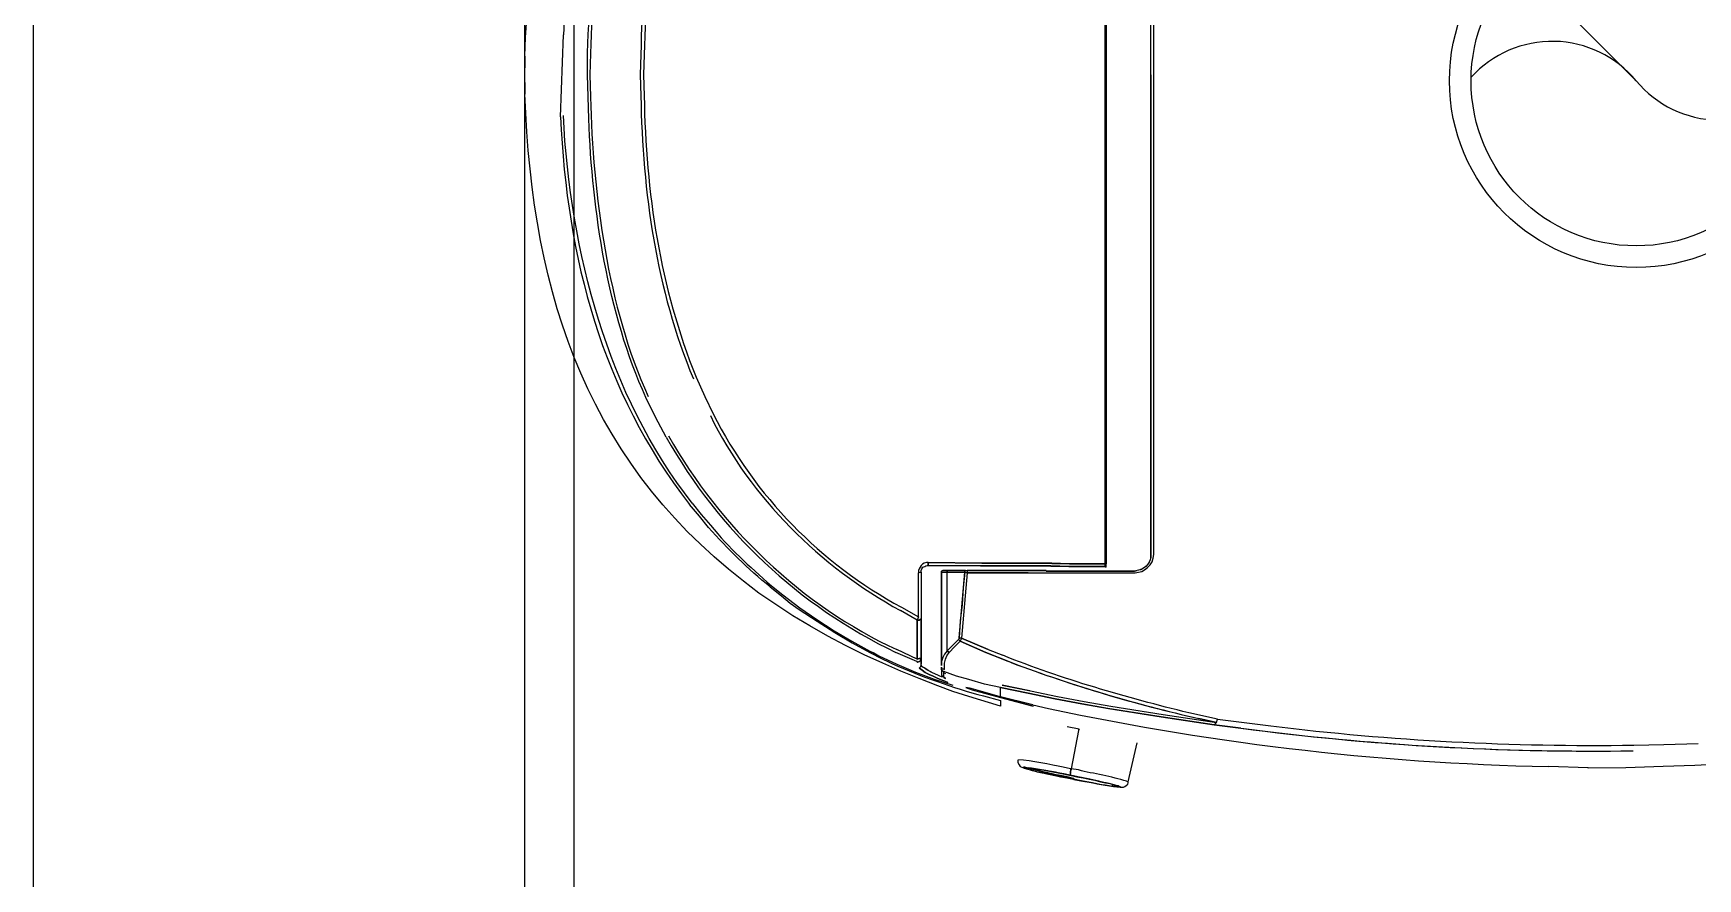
# Model space of a CAD drawing. Header units: millimetres. Extents: x 0 to 887, y -3549 to 0.
# Drawn here: x 191.8 to 242.6, y -2588.7 to -2562.9 of the extents above; entities that cross this region are included whole.
import ezdxf

# ---------------------------------------------------------------- set-up
doc = ezdxf.new("R2010")
doc.units = ezdxf.units.MM
doc.linetypes.add('DASHED', pattern=[19.05, 12.7, -6.35])
for name, color, linetype in [('02_(橋尚興華城後壁段)建築外部參考_TEST$0$A_建築', 8, 'Continuous'), ('02_(橋尚興華城後壁段)建築外部參考_TEST$0$A_建築_衛浴', 8, 'Continuous'), ('02_(橋尚興華城後壁段)排水底板管路外部參考$0$P_排水_配管線_SP', 6, 'Continuous'), ('02_(橋尚興華城後壁段)結構外部參考_TEST$0$B_樑', 41, 'DASHED'), ('A-A建築底圖', 8, 'Continuous'), ('SP', 1, 'Continuous'), ('TOILET', 9, 'Continuous')]:
    doc.layers.add(name, color=color, linetype=linetype)

# ---------------------------------------------------------------- blocks, each defined once
blk = doc.blocks.new('AS10D2D')
for radius in [5.7, 5.04]:
    blk.add_circle((0, 0), radius)
for centre, start, end in [((-2.565, -2.131), 39.7208, 137.8893), ((2.565, 2.131), 219.7208, 317.8893)]:
    blk.add_arc(centre, 3.335, start, end)
blk = doc.blocks.new('*U254')
blk.add_blockref('AS10D2D', (0, 0))
blk = doc.blocks.new('A$C810d9bd0')
at = {"layer": '02_(橋尚興華城後壁段)建築外部參考_TEST$0$A_建築'}
for p, q in [((64.739, -90), (64.739, -317.496)), ((64.739, -90), (64.739, -317.496)), ((79.739, -90), (79.739, -317.496)), ((79.739, -90), (79.739, -317.496))]:
    blk.add_line(p, q, dxfattribs=at)
at = {"layer": '02_(橋尚興華城後壁段)建築外部參考_TEST$0$A_建築_衛浴'}
for p, q in [((97.459, -196.449), (97.459, -181.526)), ((97.493, -196.449), (97.493, -181.526)), ((97.493, -181.526), (97.493, -196.449)), ((98.857, -196.449), (98.857, -181.819)), ((98.943, -196.449), (98.943, -181.819)), ((81.662, -196.449), (81.662, -195.777)), ((81.748, -195.793), (81.731, -196.449)), ((83.285, -195.828), (83.268, -196.449)), ((83.389, -195.828), (83.371, -196.449)), ((97.459, -196.087), (97.459, -196.449)), ((81.696, -197.795), (81.662, -196.449)), ((81.731, -196.449), (81.748, -197.122)), ((83.268, -196.449), (83.285, -197.087)), ((83.371, -196.449), (83.389, -197.087)), ((97.459, -196.449), (97.459, -196.811)), ((97.459, -211.372), (97.459, -196.449)), ((97.493, -211.372), (97.493, -196.449)), ((97.493, -196.449), (97.493, -211.372)), ((98.857, -211.079), (98.857, -196.449)), ((98.857, -196.449), (98.857, -211.079)), ((98.943, -211.096), (98.943, -196.449)), ((84.977, -205.679), (85.236, -206.265)), ((85.236, -206.265), (85.495, -206.8)), ((83.734, -206.904), (83.44, -206.3)), ((84.062, -207.508), (83.734, -206.904)), ((85.081, -209.923), (84.769, -209.56)), ((84.856, -209.526), (85.132, -209.871)), ((85.356, -210.268), (85.081, -209.923)), ((85.132, -209.871), (85.408, -210.199)), ((97.459, -210.803), (97.459, -211.372)), ((91.934, -211.354), (91.882, -211.389)), ((91.934, -211.354), (91.882, -211.389)), ((92.003, -211.337), (91.934, -211.354)), ((92.003, -211.337), (91.934, -211.354)), ((92.055, -211.337), (92.003, -211.337)), ((92.055, -211.337), (92.003, -211.337)), ((92.055, -211.406), (92.055, -211.337)), ((92.055, -211.337), (93.695, -211.354)), ((93.695, -211.354), (92.055, -211.337)), ((92.055, -211.337), (92.055, -211.406)), ((92.055, -211.406), (92.055, -211.337)), ((93.695, -211.354), (95.283, -211.354)), ((95.283, -211.354), (93.695, -211.354)), ((95.836, -211.354), (95.283, -211.354)), ((95.283, -211.354), (96.371, -211.372)), ((96.371, -211.372), (95.836, -211.354)), ((97.459, -211.372), (96.371, -211.372)), ((96.371, -211.372), (97.459, -211.372)), ((97.459, -211.303), (97.459, -210.889)), ((97.459, -211.372), (97.459, -211.458)), ((97.459, -211.458), (97.459, -211.372)), ((97.459, -211.372), (97.459, -211.458)), ((97.493, -211.458), (97.493, -211.372)), ((98.771, -211.372), (98.702, -211.458)), ((98.822, -211.286), (98.771, -211.372)), ((98.857, -211.182), (98.822, -211.286)), ((98.84, -211.406), (98.892, -211.32)), ((98.857, -211.182), (98.857, -211.079)), ((98.857, -211.079), (98.857, -211.182)), ((98.892, -211.32), (98.926, -211.2)), ((98.926, -211.2), (98.943, -211.096)), ((91.778, -211.527), (91.761, -211.579)), ((91.778, -211.527), (91.761, -211.579)), ((91.761, -211.579), (91.761, -211.649)), ((91.761, -211.579), (91.761, -211.649)), ((91.761, -211.649), (91.813, -211.631)), ((91.761, -211.649), (91.813, -211.631)), ((91.761, -211.649), (91.813, -211.631)), ((91.761, -212.994), (91.761, -211.649)), ((91.813, -211.475), (91.778, -211.527)), ((91.813, -211.475), (91.778, -211.527)), ((91.848, -211.424), (91.813, -211.475)), ((91.848, -211.424), (91.813, -211.475)), ((91.813, -211.631), (91.848, -211.631)), ((91.813, -211.631), (91.848, -211.631)), ((91.813, -211.631), (91.848, -211.631)), ((91.882, -211.389), (91.848, -211.424)), ((91.882, -211.389), (91.848, -211.424)), ((91.848, -211.579), (91.865, -211.527)), ((91.848, -211.631), (91.848, -211.579)), ((91.848, -211.631), (91.848, -212.977)), ((91.848, -211.631), (91.848, -212.977)), ((91.848, -211.631), (91.848, -212.977)), ((91.865, -211.527), (91.9, -211.475)), ((91.9, -211.475), (91.952, -211.458)), ((91.952, -211.458), (91.986, -211.441)), ((91.986, -211.441), (92.037, -211.424)), ((92.037, -211.424), (92.055, -211.406)), ((92.055, -211.406), (92.037, -211.424)), ((92.037, -211.424), (92.055, -211.406)), ((92.037, -211.424), (93.66, -211.441)), ((93.66, -211.441), (92.037, -211.424)), ((93.66, -211.441), (92.037, -211.424)), ((92.469, -211.597), (92.504, -211.579)), ((92.504, -211.579), (92.469, -211.597)), ((92.469, -211.631), (92.469, -211.597)), ((92.469, -211.597), (92.469, -211.631)), ((92.469, -211.631), (92.469, -214.478)), ((92.469, -214.478), (92.469, -211.631)), ((92.469, -211.631), (92.642, -211.631)), ((92.659, -211.579), (92.504, -211.579)), ((92.504, -211.579), (92.659, -211.579)), ((92.659, -211.579), (92.642, -211.597)), ((92.642, -211.597), (92.659, -211.579)), ((92.642, -211.597), (92.642, -211.631)), ((92.642, -211.631), (92.642, -211.597)), ((92.642, -214.029), (92.642, -211.631)), ((92.642, -211.631), (93.177, -211.631)), ((92.642, -211.631), (93.177, -211.631)), ((93.194, -211.579), (92.659, -211.579)), ((92.659, -211.579), (93.194, -211.579)), ((92.711, -211.579), (92.746, -211.579)), ((92.746, -211.579), (92.832, -211.579)), ((92.953, -211.579), (93.039, -211.579)), ((93.039, -211.579), (92.97, -211.579)), ((93.004, -213.632), (93.177, -211.631)), ((93.074, -211.579), (93.16, -211.579)), ((93.246, -211.649), (93.074, -213.649)), ((93.246, -211.649), (93.074, -213.649)), ((93.177, -211.631), (93.125, -212.114)), ((93.177, -211.597), (93.194, -211.579)), ((93.177, -211.597), (93.194, -211.579)), ((93.177, -211.631), (93.177, -211.597)), ((93.177, -211.631), (93.177, -211.597)), ((93.246, -211.649), (93.177, -211.631)), ((93.177, -211.631), (93.246, -211.649)), ((93.194, -211.579), (93.246, -211.579)), ((93.194, -211.579), (93.246, -211.579)), ((93.246, -211.579), (93.246, -211.649)), ((93.246, -211.579), (95.094, -211.579)), ((95.094, -211.579), (93.246, -211.579)), ((93.246, -211.579), (93.246, -211.649)), ((93.246, -211.649), (95.11, -211.649)), ((95.11, -211.649), (93.246, -211.649)), ((93.799, -211.579), (93.298, -211.579)), ((93.298, -211.579), (93.575, -211.579)), ((93.868, -211.579), (93.298, -211.579)), ((93.298, -211.579), (94.351, -211.579)), ((93.66, -211.441), (95.249, -211.441)), ((95.249, -211.441), (93.66, -211.441)), ((95.249, -211.441), (93.66, -211.441)), ((94.351, -211.579), (94.42, -211.579)), ((95.094, -211.579), (95.663, -211.579)), ((95.663, -211.579), (95.094, -211.579)), ((95.11, -211.649), (95.68, -211.649)), ((95.802, -211.441), (95.249, -211.441)), ((95.249, -211.441), (96.354, -211.458)), ((95.802, -211.441), (95.249, -211.441)), ((98.356, -211.597), (95.663, -211.597)), ((95.663, -211.597), (98.356, -211.597)), ((95.68, -211.649), (98.373, -211.649)), ((96.354, -211.458), (95.802, -211.441)), ((96.354, -211.458), (95.802, -211.441)), ((97.459, -211.458), (96.354, -211.458)), ((96.354, -211.458), (97.459, -211.458)), ((97.459, -211.458), (96.354, -211.458)), ((97.459, -211.458), (97.493, -211.475)), ((97.493, -211.475), (97.493, -211.458)), ((98.443, -211.579), (98.356, -211.597)), ((98.356, -211.597), (98.443, -211.579)), ((98.373, -211.649), (98.477, -211.631)), ((98.546, -211.562), (98.443, -211.579)), ((98.477, -211.631), (98.58, -211.614)), ((98.632, -211.51), (98.546, -211.562)), ((98.58, -211.614), (98.667, -211.562)), ((98.702, -211.458), (98.632, -211.51)), ((98.667, -211.562), (98.753, -211.493)), ((98.753, -211.493), (98.84, -211.406)), ((87.377, -212.597), (86.893, -212.269)), ((87.238, -212.079), (87.583, -212.356)), ((87.273, -212.045), (87.618, -212.321)), ((87.583, -212.356), (87.842, -212.58)), ((87.618, -212.321), (88.136, -212.718)), ((93.125, -212.114), (93.091, -212.614)), ((87.929, -212.959), (87.377, -212.597)), ((87.842, -212.58), (88.119, -212.769)), ((88.119, -212.769), (88.671, -213.131)), ((88.136, -212.718), (88.654, -213.08)), ((91.727, -213.097), (91.209, -212.804)), ((91.244, -212.701), (91.761, -212.994)), ((93.091, -212.614), (93.039, -213.115)), ((88.447, -213.27), (87.929, -212.959)), ((88.999, -213.58), (88.447, -213.27)), ((88.654, -213.08), (89.189, -213.425)), ((88.671, -213.131), (89.206, -213.477)), ((91.761, -212.994), (91.727, -213.097)), ((91.727, -214.287), (91.727, -213.097)), ((91.778, -213.097), (91.727, -213.097)), ((91.727, -213.097), (91.727, -214.287)), ((91.778, -213.097), (91.727, -213.097)), ((91.727, -213.097), (91.778, -213.097)), ((91.813, -213.08), (91.778, -213.097)), ((91.813, -213.08), (91.778, -213.097)), ((91.778, -213.097), (91.813, -213.08)), ((91.848, -213.046), (91.813, -213.08)), ((91.848, -213.046), (91.813, -213.08)), ((91.813, -213.08), (91.848, -213.046)), ((91.848, -212.977), (91.848, -213.046)), ((91.848, -212.977), (91.848, -213.046)), ((91.848, -213.046), (91.848, -214.167)), ((91.848, -214.218), (91.848, -213.046)), ((91.848, -213.046), (91.848, -214.218)), ((93.039, -213.115), (93.004, -213.632)), ((89.534, -213.873), (88.999, -213.58)), ((89.189, -213.425), (89.725, -213.736)), ((89.206, -213.477), (89.741, -213.787)), ((90.105, -214.15), (89.534, -213.873)), ((89.725, -213.736), (90.277, -214.046)), ((89.741, -213.787), (90.277, -214.081)), ((92.814, -213.856), (92.642, -214.029)), ((92.814, -213.856), (92.642, -214.029)), ((92.694, -214.081), (92.866, -213.908)), ((92.866, -213.908), (92.694, -214.081)), ((92.987, -213.684), (92.814, -213.856)), ((92.987, -213.684), (92.814, -213.856)), ((92.866, -213.908), (93.039, -213.736)), ((93.039, -213.736), (92.866, -213.908)), ((93.004, -213.667), (92.987, -213.684)), ((92.987, -213.684), (93.004, -213.667)), ((93.039, -213.736), (92.987, -213.684)), ((93.039, -213.736), (92.987, -213.684)), ((93.004, -213.632), (93.004, -213.667)), ((93.004, -213.667), (93.004, -213.632)), ((93.004, -213.632), (93.074, -213.649)), ((93.074, -213.649), (93.004, -213.632)), ((93.056, -213.701), (93.039, -213.736)), ((93.056, -213.701), (93.039, -213.736)), ((93.039, -213.736), (93.816, -214.081)), ((93.816, -214.081), (93.039, -213.736)), ((93.074, -213.649), (93.056, -213.701)), ((93.074, -213.649), (93.056, -213.701)), ((93.885, -213.994), (93.074, -213.649)), ((93.074, -213.649), (93.885, -213.994)), ((90.674, -214.409), (90.105, -214.15)), ((90.277, -214.046), (90.398, -214.098)), ((90.277, -214.046), (90.398, -214.098)), ((90.277, -214.081), (90.38, -214.132)), ((90.38, -214.132), (90.277, -214.081)), ((90.38, -214.132), (90.535, -214.218)), ((90.535, -214.218), (90.38, -214.132)), ((90.398, -214.098), (90.553, -214.184)), ((90.398, -214.098), (90.553, -214.184)), ((90.535, -214.218), (90.967, -214.426)), ((90.553, -214.184), (91.106, -214.443)), ((91.226, -214.65), (90.674, -214.409)), ((91.709, -214.356), (91.071, -214.081)), ((91.727, -214.287), (91.106, -213.994)), ((91.744, -214.374), (91.709, -214.356)), ((91.709, -214.356), (91.744, -214.374)), ((91.744, -214.374), (91.709, -214.356)), ((91.778, -214.27), (91.727, -214.287)), ((91.778, -214.27), (91.727, -214.287)), ((91.727, -214.287), (91.778, -214.27)), ((91.778, -214.356), (91.744, -214.374)), ((91.744, -214.374), (91.778, -214.356)), ((91.778, -214.356), (91.744, -214.374)), ((91.813, -214.27), (91.778, -214.27)), ((91.813, -214.27), (91.778, -214.27)), ((91.778, -214.27), (91.813, -214.27)), ((91.796, -214.356), (91.778, -214.356)), ((91.778, -214.356), (91.796, -214.356)), ((91.796, -214.356), (91.778, -214.356)), ((91.831, -214.322), (91.796, -214.356)), ((91.796, -214.356), (91.831, -214.322)), ((91.831, -214.322), (91.796, -214.356)), ((91.831, -214.253), (91.813, -214.27)), ((91.813, -214.27), (91.831, -214.253)), ((91.831, -214.253), (91.813, -214.27)), ((91.848, -214.218), (91.831, -214.253)), ((91.831, -214.253), (91.848, -214.218)), ((91.848, -214.218), (91.831, -214.253)), ((91.848, -214.27), (91.831, -214.322)), ((91.831, -214.322), (91.848, -214.27)), ((91.848, -214.27), (91.831, -214.322)), ((91.848, -214.27), (91.848, -214.218)), ((91.848, -214.218), (91.848, -214.27)), ((91.848, -214.46), (91.848, -214.27)), ((91.848, -214.46), (91.848, -214.27)), ((91.848, -214.27), (91.848, -214.426)), ((92.504, -214.236), (92.469, -214.356)), ((92.469, -214.356), (92.469, -214.478)), ((92.556, -214.132), (92.504, -214.236)), ((92.642, -214.029), (92.556, -214.132)), ((92.556, -214.409), (92.59, -214.287)), ((92.556, -214.53), (92.556, -214.409)), ((92.59, -214.287), (92.625, -214.184)), ((92.625, -214.184), (92.694, -214.081)), ((92.694, -214.081), (92.642, -214.029)), ((92.642, -214.029), (92.694, -214.081)), ((94.593, -214.391), (93.816, -214.081)), ((93.816, -214.081), (94.282, -214.27)), ((93.885, -213.994), (94.333, -214.167)), ((91.106, -214.443), (91.675, -214.684)), ((91.778, -214.874), (91.226, -214.65)), ((91.675, -214.684), (92.245, -214.892)), ((92.349, -215.098), (91.778, -214.874)), ((91.831, -214.512), (91.796, -214.547)), ((91.796, -214.547), (91.831, -214.512)), ((91.796, -214.547), (91.831, -214.512)), ((91.796, -214.564), (91.796, -214.547)), ((91.796, -214.547), (91.796, -214.564)), ((91.796, -214.564), (91.796, -214.547)), ((91.848, -214.46), (91.831, -214.512)), ((91.831, -214.512), (91.848, -214.46)), ((91.831, -214.512), (91.848, -214.46)), ((91.848, -214.478), (91.848, -214.46)), ((91.848, -214.495), (91.848, -214.46)), ((91.865, -214.512), (91.848, -214.478)), ((91.865, -214.512), (91.848, -214.495)), ((91.882, -214.53), (91.865, -214.512)), ((91.9, -214.53), (91.865, -214.512)), ((91.934, -214.547), (91.882, -214.53)), ((91.952, -214.564), (91.9, -214.53)), ((92.021, -214.615), (91.934, -214.547)), ((92.055, -214.633), (91.952, -214.564)), ((92.158, -214.684), (92.021, -214.615)), ((92.193, -214.702), (92.055, -214.633)), ((92.349, -214.771), (92.193, -214.702)), ((92.349, -214.771), (92.193, -214.702)), ((92.245, -214.892), (92.814, -215.081)), ((92.417, -214.805), (92.349, -214.771)), ((92.469, -214.823), (92.417, -214.805)), ((92.469, -214.581), (92.469, -214.53)), ((92.469, -214.53), (92.469, -214.564)), ((92.469, -214.564), (92.486, -214.581)), ((92.469, -214.615), (92.469, -214.581)), ((92.469, -214.615), (92.469, -214.581)), ((92.469, -214.581), (92.469, -214.719)), ((92.486, -214.633), (92.469, -214.615)), ((92.486, -214.633), (92.469, -214.615)), ((92.469, -214.719), (92.469, -214.771)), ((92.469, -214.719), (92.469, -214.771)), ((92.469, -214.771), (92.504, -214.805)), ((92.469, -214.771), (92.504, -214.805)), ((92.538, -214.84), (92.469, -214.823)), ((92.486, -214.581), (92.521, -214.581)), ((92.504, -214.667), (92.486, -214.633)), ((92.504, -214.667), (92.486, -214.633)), ((92.538, -214.667), (92.504, -214.667)), ((92.538, -214.667), (92.504, -214.667)), ((92.504, -214.805), (92.538, -214.823)), ((92.504, -214.805), (92.538, -214.823)), ((92.521, -214.581), (92.556, -214.598)), ((92.538, -214.823), (92.538, -214.667)), ((92.918, -214.805), (92.538, -214.667)), ((92.538, -214.702), (92.59, -214.719)), ((92.538, -214.823), (92.538, -214.857)), ((92.59, -214.874), (92.538, -214.84)), ((92.538, -214.857), (92.59, -214.874)), ((92.556, -214.598), (92.556, -214.53)), ((93.298, -214.908), (92.918, -214.805)), ((93.781, -215.047), (93.298, -214.908)), ((92.814, -215.271), (92.349, -215.098)), ((93.298, -215.426), (92.814, -215.271)), ((93.367, -215.185), (93.211, -215.15)), ((93.211, -215.15), (93.402, -215.219)), ((94.265, -215.719), (93.298, -215.426)), ((94.23, -215.426), (93.367, -215.185)), ((93.402, -215.219), (94.265, -215.461)), ((93.747, -215.409), (94.265, -215.547)), ((94.265, -215.15), (93.781, -215.047)), ((95.249, -215.685), (94.23, -215.426)), ((94.265, -215.461), (94.265, -215.15)), ((94.265, -215.15), (95.11, -215.322)), ((95.11, -215.322), (94.265, -215.15)), ((95.162, -215.254), (94.317, -215.081)), ((94.317, -215.081), (95.179, -215.254)), ((95.11, -215.322), (95.939, -215.495)), ((95.939, -215.495), (95.11, -215.322)), ((95.179, -215.254), (96.008, -215.426)), ((96.008, -215.426), (96.82, -215.582)), ((94.265, -215.461), (95.266, -215.719)), ((95.266, -215.719), (94.265, -215.461)), ((94.265, -215.547), (94.265, -215.719)), ((95.939, -215.495), (96.751, -215.65)), ((96.751, -215.65), (95.939, -215.495)), ((96.751, -215.65), (97.562, -215.789)), ((97.545, -215.789), (96.751, -215.65)), ((96.82, -215.582), (97.631, -215.719)), ((99.168, -216.047), (97.545, -215.789)), ((97.562, -215.789), (99.168, -216.047)), ((97.631, -215.719), (99.237, -215.978)), ((100.894, -216.116), (100.014, -215.927)), ((96.302, -216.341), (96.664, -216.409)), ((96.647, -216.461), (96.423, -217.635)), ((96.664, -216.409), (96.647, -216.444)), ((96.647, -216.444), (96.647, -216.461)), ((99.168, -216.047), (100.79, -216.289)), ((100.79, -216.289), (99.168, -216.047)), ((99.237, -215.978), (100.859, -216.22)), ((99.962, -216.013), (100.859, -216.22)), ((100.048, -216.099), (100.859, -216.22)), ((100.859, -216.22), (100.324, -216.099)), ((100.79, -216.289), (100.825, -216.255)), ((100.825, -216.255), (100.79, -216.289)), ((100.79, -216.289), (102.43, -216.496)), ((101.602, -216.392), (100.79, -216.289)), ((100.825, -216.255), (100.859, -216.22)), ((100.859, -216.22), (100.825, -216.255)), ((100.859, -216.22), (100.894, -216.116)), ((100.859, -216.22), (100.894, -216.116)), ((100.894, -216.116), (102.517, -216.324)), ((98.167, -218.031), (98.443, -216.841)), ((113.6, -216.91), (114.515, -216.893)), ((114.515, -216.893), (115.568, -216.858)), ((94.8, -217.359), (94.8, -217.445)), ((94.8, -217.445), (94.834, -217.514)), ((94.834, -217.514), (94.869, -217.566)), ((94.869, -217.566), (94.921, -217.583)), ((94.921, -217.583), (95.007, -217.617)), ((95.007, -217.583), (94.973, -217.583)), ((94.973, -217.583), (94.973, -217.6)), ((94.973, -217.6), (94.99, -217.617)), ((94.99, -217.617), (95.059, -217.635)), ((94.99, -217.617), (95.059, -217.635)), ((95.076, -217.6), (95.007, -217.583)), ((95.007, -217.6), (95.128, -217.6)), ((95.007, -217.617), (95.076, -217.635)), ((95.059, -217.635), (95.145, -217.652)), ((95.179, -217.617), (95.076, -217.6)), ((95.076, -217.635), (95.145, -217.652)), ((95.214, -217.617), (95.11, -217.6)), ((95.11, -217.6), (95.128, -217.617)), ((95.128, -217.6), (95.162, -217.617)), ((95.145, -217.652), (95.249, -217.686)), ((95.214, -217.635), (95.197, -217.617)), ((95.197, -217.617), (95.214, -217.617)), ((95.249, -217.635), (95.214, -217.635)), ((95.318, -217.669), (95.249, -217.635)), ((95.249, -217.686), (95.387, -217.721)), ((95.301, -217.652), (95.37, -217.669)), ((95.439, -217.686), (95.318, -217.669)), ((95.387, -217.721), (95.542, -217.755)), ((95.559, -217.721), (95.439, -217.686)), ((95.542, -217.755), (95.715, -217.789)), ((95.715, -217.755), (95.559, -217.721)), ((95.905, -217.807), (95.715, -217.755)), ((95.715, -217.789), (95.905, -217.825)), ((95.871, -217.825), (96.181, -217.893)), ((96.095, -217.841), (95.905, -217.807)), ((95.905, -217.825), (96.095, -217.876)), ((96.026, -217.755), (96.423, -217.841)), ((96.302, -217.876), (96.095, -217.841)), ((96.095, -217.876), (96.302, -217.91)), ((96.405, -217.635), (96.181, -217.583)), ((96.388, -217.825), (96.181, -217.789)), ((96.181, -217.893), (96.509, -217.945)), ((96.388, -217.825), (96.199, -217.789)), ((96.284, -217.876), (96.509, -217.928)), ((96.492, -217.928), (96.302, -217.876)), ((96.302, -217.91), (96.492, -217.945)), ((96.302, -217.91), (96.509, -217.945)), ((96.682, -217.893), (96.371, -217.825)), ((96.405, -217.773), (96.388, -217.789)), ((96.388, -217.789), (96.388, -217.825)), ((96.388, -217.807), (96.388, -217.825)), ((96.405, -217.825), (96.388, -217.825)), ((96.388, -217.825), (96.595, -217.876)), ((96.405, -217.825), (96.388, -217.825)), ((96.423, -217.635), (96.405, -217.635)), ((96.405, -217.635), (96.405, -217.669)), ((96.423, -217.669), (96.405, -217.704)), ((96.405, -217.704), (96.405, -217.773)), ((96.63, -217.876), (96.405, -217.825)), ((96.423, -217.635), (96.423, -217.669)), ((96.647, -217.669), (96.423, -217.635)), ((96.492, -217.945), (96.492, -217.928)), ((96.492, -217.928), (96.509, -217.928)), ((96.509, -217.928), (96.492, -217.928)), ((96.785, -218.014), (96.492, -217.945)), ((96.492, -217.945), (96.509, -217.945)), ((96.509, -217.928), (96.509, -217.945)), ((96.509, -217.945), (96.509, -217.962)), ((96.509, -217.945), (96.716, -217.997)), ((96.509, -217.945), (96.509, -217.962)), ((96.509, -217.962), (96.716, -217.997)), ((96.595, -217.876), (96.785, -217.91)), ((96.993, -217.945), (96.682, -217.893)), ((96.785, -217.91), (96.975, -217.945)), ((96.975, -217.945), (97.148, -217.98)), ((97.269, -218.014), (96.993, -217.945)), ((97.148, -217.98), (97.32, -218.031)), ((112.202, -217.6), (110.993, -217.566)), ((113.359, -217.6), (112.202, -217.617)), ((112.202, -217.617), (112.202, -217.6)), ((114.498, -217.566), (113.359, -217.6)), ((115.464, -217.531), (114.498, -217.566)), ((116.414, -217.479), (115.464, -217.531)), ((96.716, -217.997), (96.924, -218.031)), ((97.079, -218.066), (96.785, -218.014)), ((96.924, -218.031), (97.303, -218.1)), ((97.354, -218.118), (97.079, -218.066)), ((97.389, -218.049), (97.269, -218.014)), ((97.303, -218.1), (97.476, -218.135)), ((97.32, -218.031), (97.476, -218.066)), ((97.459, -218.135), (97.354, -218.118)), ((97.493, -218.066), (97.389, -218.049)), ((97.579, -218.152), (97.459, -218.135)), ((97.476, -218.066), (97.614, -218.083)), ((97.476, -218.135), (97.614, -218.152)), ((97.579, -218.083), (97.493, -218.066)), ((97.649, -218.1), (97.579, -218.083)), ((97.666, -218.169), (97.579, -218.152)), ((97.614, -218.083), (97.718, -218.118)), ((97.614, -218.152), (97.735, -218.169)), ((97.769, -218.135), (97.649, -218.1)), ((97.666, -218.118), (97.7, -218.135)), ((97.752, -218.169), (97.666, -218.169)), ((97.7, -218.118), (97.683, -218.118)), ((97.7, -218.135), (97.7, -218.118)), ((97.718, -218.169), (97.821, -218.186)), ((97.735, -218.135), (97.786, -218.152)), ((97.735, -218.169), (97.838, -218.186)), ((97.821, -218.186), (97.752, -218.169)), ((97.821, -218.152), (97.769, -218.135)), ((97.786, -218.152), (97.803, -218.135)), ((97.855, -218.152), (97.821, -218.152)), ((97.838, -218.186), (97.925, -218.186)), ((97.89, -218.169), (97.855, -218.152)), ((97.925, -218.186), (97.89, -218.169)), ((98.115, -218.014), (98.167, -218.031)), ((98.149, -218.1), (98.167, -218.066)), ((98.167, -218.066), (98.167, -218.031))]:
    blk.add_line(p, q, dxfattribs=at)
at = {"layer": '02_(橋尚興華城後壁段)建築外部參考_TEST$0$A_建築_衛浴', "ltscale": 0.8}
blk.add_line((80.834, -197.726), (80.92, -195.224), dxfattribs=at)
at = {"layer": '02_(橋尚興華城後壁段)建築外部參考_TEST$0$A_建築_衛浴'}
for centre, radius, start, end in [((104.719, -196.458), 24.98, 178.6742, 181.3258), ((97.783, -200.579), 13.773, 206.8523, 241.6535), ((97.97, -199.7), 15.95, 209.3096, 244.3718), ((98.46, -197.665), 18.359, 245.9152, 255.1256), ((109.505, -174.781), 42.322, 248.9182, 256.9677), ((110.018, -173.101), 44.077, 249.5143, 257.2945), ((112.689, -136.539), 81.045, 257.57334, 268.80124), ((112.324, -134.59), 82.502, 262.53291, 270.87444), ((112.315, -136.136), 80.784, 263.03374, 270.91188), ((112.298, -135.219), 81.874, 263.07787, 270.89929), ((93.207, -232.394), 14.908, 78.4223, 82.3958)]:
    blk.add_arc(centre, radius, start, end, dxfattribs=at)
for points in [[(79.745, -195.88), (79.953, -189.714), (81.719, -184.387), (86.893, -180.646)], [(97.459, -182.095), (97.459, -186.759), (97.459, -191.423), (97.459, -196.087)], [(84.856, -183.372), (82.253, -186.735), (81.138, -191.035), (80.92, -195.224)], [(81.662, -195.777), (81.749, -192.776), (82.174, -189.359), (83.44, -186.615)], [(83.509, -186.65), (82.268, -189.352), (81.823, -192.837), (81.748, -195.793)], [(84.89, -187.185), (83.75, -189.911), (83.339, -192.89), (83.285, -195.828)], [(84.977, -187.219), (83.859, -189.987), (83.44, -192.858), (83.389, -195.828)], [(86.893, -212.269), (81.698, -208.472), (79.971, -203.254), (79.745, -197.036)], [(81.748, -197.122), (81.824, -200.086), (82.271, -203.553), (83.509, -206.265)], [(83.285, -197.087), (83.339, -200.026), (83.754, -203.003), (84.89, -205.731)], [(83.389, -197.087), (83.438, -200.024), (83.863, -202.946), (84.977, -205.679)], [(97.459, -196.811), (97.459, -201.475), (97.459, -206.139), (97.459, -210.803)], [(80.834, -197.726), (81.028, -202.052), (82.093, -206.107), (84.769, -209.56)], [(84.856, -209.526), (82.254, -206.196), (81.133, -201.846), (80.92, -197.691)], [(83.44, -206.3), (82.275, -203.737), (81.8, -200.593), (81.696, -197.795)], [(85.408, -206.852), (86.656, -209.381), (88.749, -211.446), (91.209, -212.804)], [(84.131, -207.473), (85.701, -210.249), (88.197, -212.664), (91.106, -213.994)], [(87.238, -212.079), (86.55, -211.541), (85.94, -210.915), (85.356, -210.268)], [(85.408, -210.199), (86.007, -210.907), (86.576, -211.44), (87.273, -212.045)], [(98.857, -211.182), (98.814, -211.381), (98.645, -211.551), (98.443, -211.579)], [(100.014, -215.927), (98.128, -215.459), (96.136, -214.898), (94.333, -214.167)], [(92.659, -214.995), (92.441, -214.905), (91.961, -214.733), (91.796, -214.564)], [(91.796, -214.564), (91.961, -214.733), (92.441, -214.905), (92.659, -214.995)], [(92.659, -214.995), (92.441, -214.905), (91.961, -214.733), (91.796, -214.564)], [(96.181, -217.583), (95.8, -217.511), (95.197, -217.38), (94.817, -217.359)], [(95.059, -217.635), (95.467, -217.747), (95.886, -217.827), (96.302, -217.91)], [(95.128, -217.617), (95.509, -217.708), (95.896, -217.823), (96.284, -217.876)], [(95.145, -217.652), (95.384, -217.736), (95.634, -217.749), (95.871, -217.825)], [(95.162, -217.617), (95.454, -217.629), (95.738, -217.711), (96.026, -217.755)], [(96.199, -217.789), (95.869, -217.742), (95.546, -217.654), (95.214, -217.617)], [(95.37, -217.669), (95.68, -217.737), (95.986, -217.829), (96.302, -217.876)], [(96.405, -217.669), (96.41, -217.757), (96.382, -217.673), (96.388, -217.807)], [(97.89, -218.169), (97.478, -218.044), (97.049, -217.977), (96.63, -217.876)], [(98.115, -218.014), (97.668, -217.869), (97.107, -217.785), (96.647, -217.669)], [(96.716, -217.997), (97.058, -218.045), (97.375, -218.132), (97.718, -218.169)], [(97.821, -218.186), (97.99, -218.183), (98.001, -218.252), (98.149, -218.1)]]:
    blk.add_open_spline(points, degree=3, dxfattribs=at)
at = {"layer": '02_(橋尚興華城後壁段)排水底板管路外部參考$0$P_排水_配管線_SP', "ltscale": 0.8}
blk.add_line((89.021, -171.979), (113.673, -196.63), dxfattribs=at)
at = {"layer": '02_(橋尚興華城後壁段)結構外部參考_TEST$0$B_樑'}
blk.add_line((79.739, -90), (79.739, -317.496), dxfattribs=at)
at = {"layer": 'A-A建築底圖', "ltscale": 0.8}
blk.add_lwpolyline([(92.739, -88.5), (130.139, -88.5), (130.139, -156.296), (81.239, -156.296), (81.239, -307.096), (238.739, -307.096), (238.739, -78.496), (239.239, -78.496), (239.239, -17.996), (92.739, -17.996)], close=True, dxfattribs=at)
at = {"layer": 'TOILET'}
for p, q in [((97.459, -196.449), (97.459, -181.526)), ((97.493, -196.449), (97.493, -181.526)), ((97.493, -181.526), (97.493, -196.449)), ((98.857, -196.449), (98.857, -181.819)), ((98.943, -196.449), (98.943, -181.819)), ((81.662, -196.449), (81.662, -195.777)), ((81.748, -195.793), (81.731, -196.449)), ((83.285, -195.828), (83.268, -196.449)), ((83.389, -195.828), (83.371, -196.449)), ((97.459, -196.087), (97.459, -196.449)), ((81.696, -197.795), (81.662, -196.449)), ((81.731, -196.449), (81.748, -197.122)), ((83.268, -196.449), (83.285, -197.087)), ((83.371, -196.449), (83.389, -197.087)), ((97.459, -196.449), (97.459, -196.811)), ((97.459, -211.372), (97.459, -196.449)), ((97.493, -211.372), (97.493, -196.449)), ((97.493, -196.449), (97.493, -211.372)), ((98.857, -211.079), (98.857, -196.449)), ((98.857, -196.449), (98.857, -211.079)), ((98.943, -211.096), (98.943, -196.449)), ((84.977, -205.679), (85.236, -206.265)), ((85.236, -206.265), (85.495, -206.8)), ((83.734, -206.904), (83.44, -206.3)), ((84.062, -207.508), (83.734, -206.904)), ((85.081, -209.923), (84.769, -209.56)), ((84.856, -209.526), (85.132, -209.871)), ((85.356, -210.268), (85.081, -209.923)), ((85.132, -209.871), (85.408, -210.199)), ((97.459, -210.803), (97.459, -211.372)), ((91.934, -211.354), (91.882, -211.389)), ((91.934, -211.354), (91.882, -211.389)), ((92.003, -211.337), (91.934, -211.354)), ((92.003, -211.337), (91.934, -211.354)), ((92.055, -211.337), (92.003, -211.337)), ((92.055, -211.337), (92.003, -211.337)), ((92.055, -211.406), (92.055, -211.337)), ((92.055, -211.337), (93.695, -211.354)), ((93.695, -211.354), (92.055, -211.337)), ((92.055, -211.337), (92.055, -211.406)), ((92.055, -211.406), (92.055, -211.337)), ((93.695, -211.354), (95.283, -211.354)), ((95.283, -211.354), (93.695, -211.354)), ((95.836, -211.354), (95.283, -211.354)), ((95.283, -211.354), (96.371, -211.372)), ((96.371, -211.372), (95.836, -211.354)), ((97.459, -211.372), (96.371, -211.372)), ((96.371, -211.372), (97.459, -211.372)), ((97.459, -211.303), (97.459, -210.889)), ((97.459, -211.372), (97.459, -211.458)), ((97.459, -211.458), (97.459, -211.372)), ((97.459, -211.372), (97.459, -211.458)), ((97.493, -211.458), (97.493, -211.372)), ((98.771, -211.372), (98.702, -211.458)), ((98.822, -211.286), (98.771, -211.372)), ((98.857, -211.182), (98.822, -211.286)), ((98.84, -211.406), (98.892, -211.32)), ((98.857, -211.182), (98.857, -211.079)), ((98.857, -211.079), (98.857, -211.182)), ((98.892, -211.32), (98.926, -211.2)), ((98.926, -211.2), (98.943, -211.096)), ((91.778, -211.527), (91.761, -211.579)), ((91.778, -211.527), (91.761, -211.579)), ((91.761, -211.579), (91.761, -211.649)), ((91.761, -211.579), (91.761, -211.649)), ((91.761, -211.649), (91.813, -211.631)), ((91.761, -211.649), (91.813, -211.631)), ((91.761, -211.649), (91.813, -211.631)), ((91.761, -212.994), (91.761, -211.649)), ((91.813, -211.475), (91.778, -211.527)), ((91.813, -211.475), (91.778, -211.527)), ((91.848, -211.424), (91.813, -211.475)), ((91.848, -211.424), (91.813, -211.475)), ((91.813, -211.631), (91.848, -211.631)), ((91.813, -211.631), (91.848, -211.631)), ((91.813, -211.631), (91.848, -211.631)), ((91.882, -211.389), (91.848, -211.424)), ((91.882, -211.389), (91.848, -211.424)), ((91.848, -211.579), (91.865, -211.527)), ((91.848, -211.631), (91.848, -211.579)), ((91.848, -211.631), (91.848, -212.977)), ((91.848, -211.631), (91.848, -212.977)), ((91.848, -211.631), (91.848, -212.977)), ((91.865, -211.527), (91.9, -211.475)), ((91.9, -211.475), (91.952, -211.458)), ((91.952, -211.458), (91.986, -211.441)), ((91.986, -211.441), (92.037, -211.424)), ((92.037, -211.424), (92.055, -211.406)), ((92.055, -211.406), (92.037, -211.424)), ((92.037, -211.424), (92.055, -211.406)), ((92.037, -211.424), (93.66, -211.441)), ((93.66, -211.441), (92.037, -211.424)), ((93.66, -211.441), (92.037, -211.424)), ((92.469, -211.597), (92.504, -211.579)), ((92.504, -211.579), (92.469, -211.597)), ((92.469, -211.631), (92.469, -211.597)), ((92.469, -211.597), (92.469, -211.631)), ((92.469, -211.631), (92.469, -214.478)), ((92.469, -214.478), (92.469, -211.631)), ((92.469, -211.631), (92.642, -211.631)), ((92.659, -211.579), (92.504, -211.579)), ((92.504, -211.579), (92.659, -211.579)), ((92.659, -211.579), (92.642, -211.597)), ((92.642, -211.597), (92.659, -211.579)), ((92.642, -211.597), (92.642, -211.631)), ((92.642, -211.631), (92.642, -211.597)), ((92.642, -214.029), (92.642, -211.631)), ((92.642, -211.631), (93.177, -211.631)), ((92.642, -211.631), (93.177, -211.631)), ((93.194, -211.579), (92.659, -211.579)), ((92.659, -211.579), (93.194, -211.579)), ((92.711, -211.579), (92.746, -211.579)), ((92.746, -211.579), (92.832, -211.579)), ((92.953, -211.579), (93.039, -211.579)), ((93.039, -211.579), (92.97, -211.579)), ((93.004, -213.632), (93.177, -211.631)), ((93.074, -211.579), (93.16, -211.579)), ((93.246, -211.649), (93.074, -213.649)), ((93.246, -211.649), (93.074, -213.649)), ((93.177, -211.631), (93.125, -212.114)), ((93.177, -211.597), (93.194, -211.579)), ((93.177, -211.597), (93.194, -211.579)), ((93.177, -211.631), (93.177, -211.597)), ((93.177, -211.631), (93.177, -211.597)), ((93.246, -211.649), (93.177, -211.631)), ((93.177, -211.631), (93.246, -211.649)), ((93.194, -211.579), (93.246, -211.579)), ((93.194, -211.579), (93.246, -211.579)), ((93.246, -211.579), (93.246, -211.649)), ((93.246, -211.579), (95.094, -211.579)), ((95.094, -211.579), (93.246, -211.579)), ((93.246, -211.579), (93.246, -211.649)), ((93.246, -211.649), (95.11, -211.649)), ((95.11, -211.649), (93.246, -211.649)), ((93.799, -211.579), (93.298, -211.579)), ((93.298, -211.579), (93.575, -211.579)), ((93.868, -211.579), (93.298, -211.579)), ((93.298, -211.579), (94.351, -211.579)), ((93.66, -211.441), (95.249, -211.441)), ((95.249, -211.441), (93.66, -211.441)), ((95.249, -211.441), (93.66, -211.441)), ((94.351, -211.579), (94.42, -211.579)), ((95.094, -211.579), (95.663, -211.579)), ((95.663, -211.579), (95.094, -211.579)), ((95.11, -211.649), (95.68, -211.649)), ((95.802, -211.441), (95.249, -211.441)), ((95.249, -211.441), (96.354, -211.458)), ((95.802, -211.441), (95.249, -211.441)), ((98.356, -211.597), (95.663, -211.597)), ((95.663, -211.597), (98.356, -211.597)), ((95.68, -211.649), (98.373, -211.649)), ((96.354, -211.458), (95.802, -211.441)), ((96.354, -211.458), (95.802, -211.441)), ((97.459, -211.458), (96.354, -211.458)), ((96.354, -211.458), (97.459, -211.458)), ((97.459, -211.458), (96.354, -211.458)), ((97.459, -211.458), (97.493, -211.475)), ((97.493, -211.475), (97.493, -211.458)), ((98.443, -211.579), (98.356, -211.597)), ((98.356, -211.597), (98.443, -211.579)), ((98.373, -211.649), (98.477, -211.631)), ((98.546, -211.562), (98.443, -211.579)), ((98.477, -211.631), (98.58, -211.614)), ((98.632, -211.51), (98.546, -211.562)), ((98.58, -211.614), (98.667, -211.562)), ((98.702, -211.458), (98.632, -211.51)), ((98.667, -211.562), (98.753, -211.493)), ((98.753, -211.493), (98.84, -211.406)), ((87.377, -212.597), (86.893, -212.269)), ((87.238, -212.079), (87.583, -212.356)), ((87.273, -212.045), (87.618, -212.321)), ((87.583, -212.356), (87.842, -212.58)), ((87.618, -212.321), (88.136, -212.718)), ((93.125, -212.114), (93.091, -212.614)), ((87.929, -212.959), (87.377, -212.597)), ((87.842, -212.58), (88.119, -212.769)), ((88.119, -212.769), (88.671, -213.131)), ((88.136, -212.718), (88.654, -213.08)), ((91.727, -213.097), (91.209, -212.804)), ((91.244, -212.701), (91.761, -212.994)), ((93.091, -212.614), (93.039, -213.115)), ((88.447, -213.27), (87.929, -212.959)), ((88.999, -213.58), (88.447, -213.27)), ((88.654, -213.08), (89.189, -213.425)), ((88.671, -213.131), (89.206, -213.477)), ((91.761, -212.994), (91.727, -213.097)), ((91.727, -214.287), (91.727, -213.097)), ((91.778, -213.097), (91.727, -213.097)), ((91.727, -213.097), (91.727, -214.287)), ((91.778, -213.097), (91.727, -213.097)), ((91.727, -213.097), (91.778, -213.097)), ((91.813, -213.08), (91.778, -213.097)), ((91.813, -213.08), (91.778, -213.097)), ((91.778, -213.097), (91.813, -213.08)), ((91.848, -213.046), (91.813, -213.08)), ((91.848, -213.046), (91.813, -213.08)), ((91.813, -213.08), (91.848, -213.046)), ((91.848, -212.977), (91.848, -213.046)), ((91.848, -212.977), (91.848, -213.046)), ((91.848, -213.046), (91.848, -214.167)), ((91.848, -214.218), (91.848, -213.046)), ((91.848, -213.046), (91.848, -214.218)), ((93.039, -213.115), (93.004, -213.632)), ((89.534, -213.873), (88.999, -213.58)), ((89.189, -213.425), (89.725, -213.736)), ((89.206, -213.477), (89.741, -213.787)), ((90.105, -214.15), (89.534, -213.873)), ((89.725, -213.736), (90.277, -214.046)), ((89.741, -213.787), (90.277, -214.081)), ((92.814, -213.856), (92.642, -214.029)), ((92.814, -213.856), (92.642, -214.029)), ((92.694, -214.081), (92.866, -213.908)), ((92.866, -213.908), (92.694, -214.081)), ((92.987, -213.684), (92.814, -213.856)), ((92.987, -213.684), (92.814, -213.856)), ((92.866, -213.908), (93.039, -213.736)), ((93.039, -213.736), (92.866, -213.908)), ((93.004, -213.667), (92.987, -213.684)), ((92.987, -213.684), (93.004, -213.667)), ((93.039, -213.736), (92.987, -213.684)), ((93.039, -213.736), (92.987, -213.684)), ((93.004, -213.632), (93.004, -213.667)), ((93.004, -213.667), (93.004, -213.632)), ((93.004, -213.632), (93.074, -213.649)), ((93.074, -213.649), (93.004, -213.632)), ((93.056, -213.701), (93.039, -213.736)), ((93.056, -213.701), (93.039, -213.736)), ((93.039, -213.736), (93.816, -214.081)), ((93.816, -214.081), (93.039, -213.736)), ((93.074, -213.649), (93.056, -213.701)), ((93.074, -213.649), (93.056, -213.701)), ((93.885, -213.994), (93.074, -213.649)), ((93.074, -213.649), (93.885, -213.994)), ((90.674, -214.409), (90.105, -214.15)), ((90.277, -214.046), (90.398, -214.098)), ((90.277, -214.046), (90.398, -214.098)), ((90.277, -214.081), (90.38, -214.132)), ((90.38, -214.132), (90.277, -214.081)), ((90.38, -214.132), (90.535, -214.218)), ((90.535, -214.218), (90.38, -214.132)), ((90.398, -214.098), (90.398, -214.098)), ((90.398, -214.098), (90.553, -214.184)), ((90.398, -214.098), (90.553, -214.184)), ((90.535, -214.218), (90.967, -214.426)), ((90.553, -214.184), (91.106, -214.443)), ((91.226, -214.65), (90.674, -214.409)), ((91.709, -214.356), (91.071, -214.081)), ((91.727, -214.287), (91.106, -213.994)), ((91.744, -214.374), (91.709, -214.356)), ((91.709, -214.356), (91.744, -214.374)), ((91.744, -214.374), (91.709, -214.356)), ((91.778, -214.27), (91.727, -214.287)), ((91.778, -214.27), (91.727, -214.287)), ((91.727, -214.287), (91.778, -214.27)), ((91.778, -214.356), (91.744, -214.374)), ((91.744, -214.374), (91.778, -214.356)), ((91.778, -214.356), (91.744, -214.374)), ((91.813, -214.27), (91.778, -214.27)), ((91.813, -214.27), (91.778, -214.27)), ((91.778, -214.27), (91.813, -214.27)), ((91.796, -214.356), (91.778, -214.356)), ((91.778, -214.356), (91.796, -214.356)), ((91.796, -214.356), (91.778, -214.356)), ((91.831, -214.322), (91.796, -214.356)), ((91.796, -214.356), (91.831, -214.322)), ((91.831, -214.322), (91.796, -214.356)), ((91.831, -214.253), (91.813, -214.27)), ((91.813, -214.27), (91.831, -214.253)), ((91.831, -214.253), (91.813, -214.27)), ((91.848, -214.218), (91.831, -214.253)), ((91.831, -214.253), (91.848, -214.218)), ((91.848, -214.218), (91.831, -214.253)), ((91.848, -214.27), (91.831, -214.322)), ((91.831, -214.322), (91.848, -214.27)), ((91.848, -214.27), (91.831, -214.322)), ((91.848, -214.27), (91.848, -214.218)), ((91.848, -214.218), (91.848, -214.27)), ((91.848, -214.46), (91.848, -214.27)), ((91.848, -214.46), (91.848, -214.27)), ((91.848, -214.27), (91.848, -214.426)), ((92.504, -214.236), (92.469, -214.356)), ((92.469, -214.356), (92.469, -214.478)), ((92.556, -214.132), (92.504, -214.236)), ((92.642, -214.029), (92.556, -214.132)), ((92.556, -214.409), (92.59, -214.287)), ((92.556, -214.53), (92.556, -214.409)), ((92.59, -214.287), (92.625, -214.184)), ((92.625, -214.184), (92.694, -214.081)), ((92.694, -214.081), (92.642, -214.029)), ((92.642, -214.029), (92.694, -214.081)), ((94.593, -214.391), (93.816, -214.081)), ((93.816, -214.081), (94.282, -214.27)), ((93.885, -213.994), (94.333, -214.167)), ((91.106, -214.443), (91.675, -214.684)), ((91.778, -214.874), (91.226, -214.65)), ((91.675, -214.684), (92.245, -214.892)), ((92.349, -215.098), (91.778, -214.874)), ((91.831, -214.512), (91.796, -214.547)), ((91.796, -214.547), (91.831, -214.512)), ((91.796, -214.547), (91.831, -214.512)), ((91.796, -214.564), (91.796, -214.547)), ((91.796, -214.547), (91.796, -214.564)), ((91.796, -214.564), (91.796, -214.547)), ((91.848, -214.46), (91.831, -214.512)), ((91.831, -214.512), (91.848, -214.46)), ((91.831, -214.512), (91.848, -214.46)), ((91.848, -214.478), (91.848, -214.46)), ((91.848, -214.495), (91.848, -214.46)), ((91.865, -214.512), (91.848, -214.478)), ((91.865, -214.512), (91.848, -214.495)), ((91.882, -214.53), (91.865, -214.512)), ((91.9, -214.53), (91.865, -214.512)), ((91.934, -214.547), (91.882, -214.53)), ((91.952, -214.564), (91.9, -214.53)), ((92.021, -214.615), (91.934, -214.547)), ((92.055, -214.633), (91.952, -214.564)), ((92.158, -214.684), (92.021, -214.615)), ((92.193, -214.702), (92.055, -214.633)), ((92.349, -214.771), (92.193, -214.702)), ((92.349, -214.771), (92.193, -214.702)), ((92.245, -214.892), (92.814, -215.081)), ((92.417, -214.805), (92.349, -214.771)), ((92.469, -214.823), (92.417, -214.805)), ((92.469, -214.581), (92.469, -214.53)), ((92.469, -214.53), (92.469, -214.564)), ((92.469, -214.564), (92.486, -214.581)), ((92.469, -214.615), (92.469, -214.581)), ((92.469, -214.615), (92.469, -214.581)), ((92.469, -214.581), (92.469, -214.719)), ((92.486, -214.633), (92.469, -214.615)), ((92.486, -214.633), (92.469, -214.615)), ((92.469, -214.719), (92.469, -214.771)), ((92.469, -214.719), (92.469, -214.771)), ((92.469, -214.771), (92.504, -214.805)), ((92.469, -214.771), (92.504, -214.805)), ((92.538, -214.84), (92.469, -214.823)), ((92.486, -214.581), (92.521, -214.581)), ((92.504, -214.667), (92.486, -214.633)), ((92.504, -214.667), (92.486, -214.633)), ((92.538, -214.667), (92.504, -214.667)), ((92.538, -214.667), (92.504, -214.667)), ((92.504, -214.805), (92.538, -214.823)), ((92.504, -214.805), (92.538, -214.823)), ((92.521, -214.581), (92.556, -214.598)), ((92.538, -214.823), (92.538, -214.667)), ((92.918, -214.805), (92.538, -214.667)), ((92.538, -214.702), (92.59, -214.719)), ((92.538, -214.823), (92.538, -214.857)), ((92.59, -214.874), (92.538, -214.84)), ((92.538, -214.857), (92.59, -214.874)), ((92.556, -214.598), (92.556, -214.53)), ((93.298, -214.908), (92.918, -214.805)), ((93.781, -215.047), (93.298, -214.908)), ((92.814, -215.271), (92.349, -215.098)), ((93.298, -215.426), (92.814, -215.271)), ((93.367, -215.185), (93.211, -215.15)), ((93.211, -215.15), (93.402, -215.219)), ((94.265, -215.719), (93.298, -215.426)), ((94.23, -215.426), (93.367, -215.185)), ((93.402, -215.219), (94.265, -215.461)), ((93.747, -215.409), (94.265, -215.547)), ((94.265, -215.15), (93.781, -215.047)), ((95.249, -215.685), (94.23, -215.426)), ((94.265, -215.461), (94.265, -215.15)), ((94.265, -215.15), (95.11, -215.322)), ((95.11, -215.322), (94.265, -215.15)), ((95.162, -215.254), (94.317, -215.081)), ((94.317, -215.081), (95.179, -215.254)), ((95.11, -215.322), (95.939, -215.495)), ((95.939, -215.495), (95.11, -215.322)), ((95.179, -215.254), (96.008, -215.426)), ((96.008, -215.426), (96.82, -215.582)), ((94.265, -215.461), (95.266, -215.719)), ((95.266, -215.719), (94.265, -215.461)), ((94.265, -215.547), (94.265, -215.719)), ((95.939, -215.495), (96.751, -215.65)), ((96.751, -215.65), (95.939, -215.495)), ((96.751, -215.65), (97.562, -215.789)), ((97.545, -215.789), (96.751, -215.65)), ((96.82, -215.582), (97.631, -215.719)), ((99.168, -216.047), (97.545, -215.789)), ((97.562, -215.789), (99.168, -216.047)), ((97.631, -215.719), (99.237, -215.978)), ((100.894, -216.116), (100.014, -215.927)), ((96.302, -216.341), (96.664, -216.409)), ((96.647, -216.461), (96.423, -217.635)), ((96.664, -216.409), (96.647, -216.444)), ((96.647, -216.444), (96.647, -216.461)), ((99.168, -216.047), (100.79, -216.289)), ((100.79, -216.289), (99.168, -216.047)), ((99.237, -215.978), (100.859, -216.22)), ((99.962, -216.013), (100.859, -216.22)), ((100.048, -216.099), (100.859, -216.22)), ((100.859, -216.22), (100.324, -216.099)), ((100.79, -216.289), (100.825, -216.255)), ((100.825, -216.255), (100.79, -216.289)), ((100.79, -216.289), (102.43, -216.496)), ((101.602, -216.392), (100.79, -216.289)), ((100.825, -216.255), (100.859, -216.22)), ((100.859, -216.22), (100.825, -216.255)), ((100.859, -216.22), (100.894, -216.116)), ((100.859, -216.22), (100.894, -216.116)), ((100.894, -216.116), (102.517, -216.324)), ((98.167, -218.031), (98.443, -216.841)), ((113.6, -216.91), (114.515, -216.893)), ((114.515, -216.893), (115.568, -216.858)), ((94.8, -217.359), (94.8, -217.445)), ((94.8, -217.445), (94.834, -217.514)), ((94.834, -217.514), (94.869, -217.566)), ((94.869, -217.566), (94.921, -217.583)), ((94.921, -217.583), (95.007, -217.617)), ((95.007, -217.583), (94.973, -217.583)), ((94.973, -217.583), (94.973, -217.6)), ((94.973, -217.6), (94.99, -217.617)), ((94.99, -217.617), (95.059, -217.635)), ((94.99, -217.617), (95.059, -217.635)), ((95.076, -217.6), (95.007, -217.583)), ((95.007, -217.6), (95.128, -217.6)), ((95.007, -217.617), (95.076, -217.635)), ((95.059, -217.635), (95.145, -217.652)), ((95.179, -217.617), (95.076, -217.6)), ((95.076, -217.635), (95.145, -217.652)), ((95.214, -217.617), (95.11, -217.6)), ((95.11, -217.6), (95.128, -217.617)), ((95.128, -217.6), (95.162, -217.617)), ((95.145, -217.652), (95.249, -217.686)), ((95.214, -217.635), (95.197, -217.617)), ((95.197, -217.617), (95.214, -217.617)), ((95.249, -217.635), (95.214, -217.635)), ((95.318, -217.669), (95.249, -217.635)), ((95.249, -217.686), (95.387, -217.721)), ((95.301, -217.652), (95.37, -217.669)), ((95.439, -217.686), (95.318, -217.669)), ((95.387, -217.721), (95.542, -217.755)), ((95.559, -217.721), (95.439, -217.686)), ((95.542, -217.755), (95.715, -217.789)), ((95.715, -217.755), (95.559, -217.721)), ((95.905, -217.807), (95.715, -217.755)), ((95.715, -217.789), (95.905, -217.825)), ((95.871, -217.825), (96.181, -217.893)), ((96.095, -217.841), (95.905, -217.807)), ((95.905, -217.825), (96.095, -217.876)), ((96.026, -217.755), (96.423, -217.841)), ((96.302, -217.876), (96.095, -217.841)), ((96.095, -217.876), (96.302, -217.91)), ((96.405, -217.635), (96.181, -217.583)), ((96.388, -217.825), (96.181, -217.789)), ((96.181, -217.893), (96.509, -217.945)), ((96.388, -217.825), (96.199, -217.789)), ((96.284, -217.876), (96.509, -217.928)), ((96.492, -217.928), (96.302, -217.876)), ((96.302, -217.91), (96.492, -217.945)), ((96.302, -217.91), (96.509, -217.945)), ((96.682, -217.893), (96.371, -217.825)), ((96.405, -217.773), (96.388, -217.789)), ((96.388, -217.789), (96.388, -217.825)), ((96.388, -217.807), (96.388, -217.825)), ((96.388, -217.825), (96.388, -217.825)), ((96.388, -217.825), (96.388, -217.825)), ((96.405, -217.825), (96.388, -217.825)), ((96.388, -217.825), (96.595, -217.876)), ((96.405, -217.825), (96.388, -217.825)), ((96.423, -217.635), (96.405, -217.635)), ((96.405, -217.635), (96.405, -217.669)), ((96.423, -217.669), (96.405, -217.704)), ((96.405, -217.704), (96.405, -217.773)), ((96.405, -217.825), (96.405, -217.825)), ((96.63, -217.876), (96.405, -217.825)), ((96.423, -217.635), (96.423, -217.669)), ((96.647, -217.669), (96.423, -217.635)), ((96.492, -217.928), (96.492, -217.928)), ((96.492, -217.928), (96.492, -217.928)), ((96.492, -217.945), (96.492, -217.928)), ((96.492, -217.928), (96.509, -217.928)), ((96.509, -217.928), (96.492, -217.928)), ((96.785, -218.014), (96.492, -217.945)), ((96.492, -217.945), (96.509, -217.945)), ((96.509, -217.928), (96.509, -217.928)), ((96.509, -217.928), (96.509, -217.945)), ((96.509, -217.945), (96.509, -217.945)), ((96.509, -217.945), (96.509, -217.962)), ((96.509, -217.945), (96.716, -217.997)), ((96.509, -217.945), (96.509, -217.962)), ((96.509, -217.962), (96.509, -217.962)), ((96.509, -217.962), (96.716, -217.997)), ((96.595, -217.876), (96.785, -217.91)), ((96.993, -217.945), (96.682, -217.893)), ((96.785, -217.91), (96.975, -217.945)), ((96.975, -217.945), (97.148, -217.98)), ((97.269, -218.014), (96.993, -217.945)), ((97.148, -217.98), (97.32, -218.031)), ((112.202, -217.6), (110.993, -217.566)), ((113.359, -217.6), (112.202, -217.617)), ((112.202, -217.617), (112.202, -217.6)), ((114.498, -217.566), (113.359, -217.6)), ((115.464, -217.531), (114.498, -217.566)), ((116.414, -217.479), (115.464, -217.531)), ((96.716, -217.997), (96.924, -218.031)), ((97.079, -218.066), (96.785, -218.014)), ((96.924, -218.031), (97.303, -218.1)), ((97.354, -218.118), (97.079, -218.066)), ((97.389, -218.049), (97.269, -218.014)), ((97.303, -218.1), (97.476, -218.135)), ((97.32, -218.031), (97.476, -218.066)), ((97.459, -218.135), (97.354, -218.118)), ((97.493, -218.066), (97.389, -218.049)), ((97.579, -218.152), (97.459, -218.135)), ((97.476, -218.066), (97.614, -218.083)), ((97.476, -218.135), (97.614, -218.152)), ((97.579, -218.083), (97.493, -218.066)), ((97.649, -218.1), (97.579, -218.083)), ((97.666, -218.169), (97.579, -218.152)), ((97.614, -218.083), (97.718, -218.118)), ((97.614, -218.152), (97.735, -218.169)), ((97.769, -218.135), (97.649, -218.1)), ((97.666, -218.118), (97.7, -218.135)), ((97.752, -218.169), (97.666, -218.169)), ((97.7, -218.118), (97.683, -218.118)), ((97.7, -218.135), (97.7, -218.118)), ((97.718, -218.169), (97.821, -218.186)), ((97.735, -218.135), (97.786, -218.152)), ((97.735, -218.169), (97.838, -218.186)), ((97.821, -218.186), (97.752, -218.169)), ((97.821, -218.152), (97.769, -218.135)), ((97.786, -218.152), (97.803, -218.135)), ((97.855, -218.152), (97.821, -218.152)), ((97.838, -218.186), (97.925, -218.186)), ((97.89, -218.169), (97.855, -218.152)), ((97.925, -218.186), (97.89, -218.169)), ((98.115, -218.014), (98.167, -218.031)), ((98.149, -218.1), (98.167, -218.066)), ((98.167, -218.066), (98.167, -218.031))]:
    blk.add_line(p, q, dxfattribs=at)
at = {"layer": 'TOILET', "ltscale": 0.8}
blk.add_line((80.834, -197.726), (80.92, -195.224), dxfattribs=at)
at = {"layer": 'TOILET'}
for centre, radius, start, end in [((104.719, -196.458), 24.98, 178.6742, 181.3258), ((97.783, -200.579), 13.773, 206.8523, 241.6535), ((97.97, -199.7), 15.95, 209.3096, 244.3718), ((98.46, -197.665), 18.359, 245.9152, 255.1256), ((109.505, -174.781), 42.322, 248.9182, 256.9677), ((110.018, -173.101), 44.077, 249.5143, 257.2945), ((112.689, -136.539), 81.045, 257.57334, 268.80124), ((112.324, -134.59), 82.502, 262.53291, 270.87444), ((112.315, -136.136), 80.784, 263.03374, 270.91188), ((112.298, -135.219), 81.874, 263.07787, 270.89929), ((93.207, -232.394), 14.908, 78.4223, 82.3958)]:
    blk.add_arc(centre, radius, start, end, dxfattribs=at)
for points in [[(79.745, -195.88), (79.953, -189.714), (81.719, -184.387), (86.893, -180.646)], [(97.459, -182.095), (97.459, -186.759), (97.459, -191.423), (97.459, -196.087)], [(84.856, -183.372), (82.253, -186.735), (81.138, -191.035), (80.92, -195.224)], [(81.662, -195.777), (81.749, -192.776), (82.174, -189.359), (83.44, -186.615)], [(83.509, -186.65), (82.268, -189.352), (81.823, -192.837), (81.748, -195.793)], [(84.89, -187.185), (83.75, -189.911), (83.339, -192.89), (83.285, -195.828)], [(84.977, -187.219), (83.859, -189.987), (83.44, -192.858), (83.389, -195.828)], [(86.893, -212.269), (81.698, -208.472), (79.971, -203.254), (79.745, -197.036)], [(81.748, -197.122), (81.824, -200.086), (82.271, -203.553), (83.509, -206.265)], [(83.285, -197.087), (83.339, -200.026), (83.754, -203.003), (84.89, -205.731)], [(83.389, -197.087), (83.438, -200.024), (83.863, -202.946), (84.977, -205.679)], [(97.459, -196.811), (97.459, -201.475), (97.459, -206.139), (97.459, -210.803)], [(80.834, -197.726), (81.028, -202.052), (82.093, -206.107), (84.769, -209.56)], [(84.856, -209.526), (82.254, -206.196), (81.133, -201.846), (80.92, -197.691)], [(83.44, -206.3), (82.275, -203.737), (81.8, -200.593), (81.696, -197.795)], [(85.408, -206.852), (86.656, -209.381), (88.749, -211.446), (91.209, -212.804)], [(84.131, -207.473), (85.701, -210.249), (88.197, -212.664), (91.106, -213.994)], [(87.238, -212.079), (86.55, -211.541), (85.94, -210.915), (85.356, -210.268)], [(85.408, -210.199), (86.007, -210.907), (86.576, -211.44), (87.273, -212.045)], [(98.857, -211.182), (98.814, -211.381), (98.645, -211.551), (98.443, -211.579)], [(100.014, -215.927), (98.128, -215.459), (96.136, -214.898), (94.333, -214.167)], [(92.659, -214.995), (92.441, -214.905), (91.961, -214.733), (91.796, -214.564)], [(91.796, -214.564), (91.961, -214.733), (92.441, -214.905), (92.659, -214.995)], [(92.659, -214.995), (92.441, -214.905), (91.961, -214.733), (91.796, -214.564)], [(96.181, -217.583), (95.8, -217.511), (95.197, -217.38), (94.817, -217.359)], [(95.059, -217.635), (95.467, -217.747), (95.886, -217.827), (96.302, -217.91)], [(95.128, -217.617), (95.509, -217.708), (95.896, -217.823), (96.284, -217.876)], [(95.145, -217.652), (95.384, -217.736), (95.634, -217.749), (95.871, -217.825)], [(95.162, -217.617), (95.454, -217.629), (95.738, -217.711), (96.026, -217.755)], [(96.199, -217.789), (95.869, -217.742), (95.546, -217.654), (95.214, -217.617)], [(95.37, -217.669), (95.68, -217.737), (95.986, -217.829), (96.302, -217.876)], [(96.405, -217.669), (96.41, -217.757), (96.382, -217.673), (96.388, -217.807)], [(97.89, -218.169), (97.478, -218.044), (97.049, -217.977), (96.63, -217.876)], [(98.115, -218.014), (97.668, -217.869), (97.107, -217.785), (96.647, -217.669)], [(96.716, -217.997), (97.058, -218.045), (97.375, -218.132), (97.718, -218.169)], [(97.821, -218.186), (97.99, -218.183), (98.001, -218.252), (98.149, -218.1)]]:
    blk.add_open_spline(points, degree=3, dxfattribs=at)
at = {"layer": 'SP', "rotation": 180}
blk.add_blockref('*U254', (113.673, -196.63), dxfattribs=at)

msp = doc.modelspace()

# ---------------------------------------------------------------- block references
at = {"color": 1}
msp.add_blockref('A$C810d9bd0', (127.04, -2367.7), dxfattribs=at)

doc.saveas('drawing.dxf')
